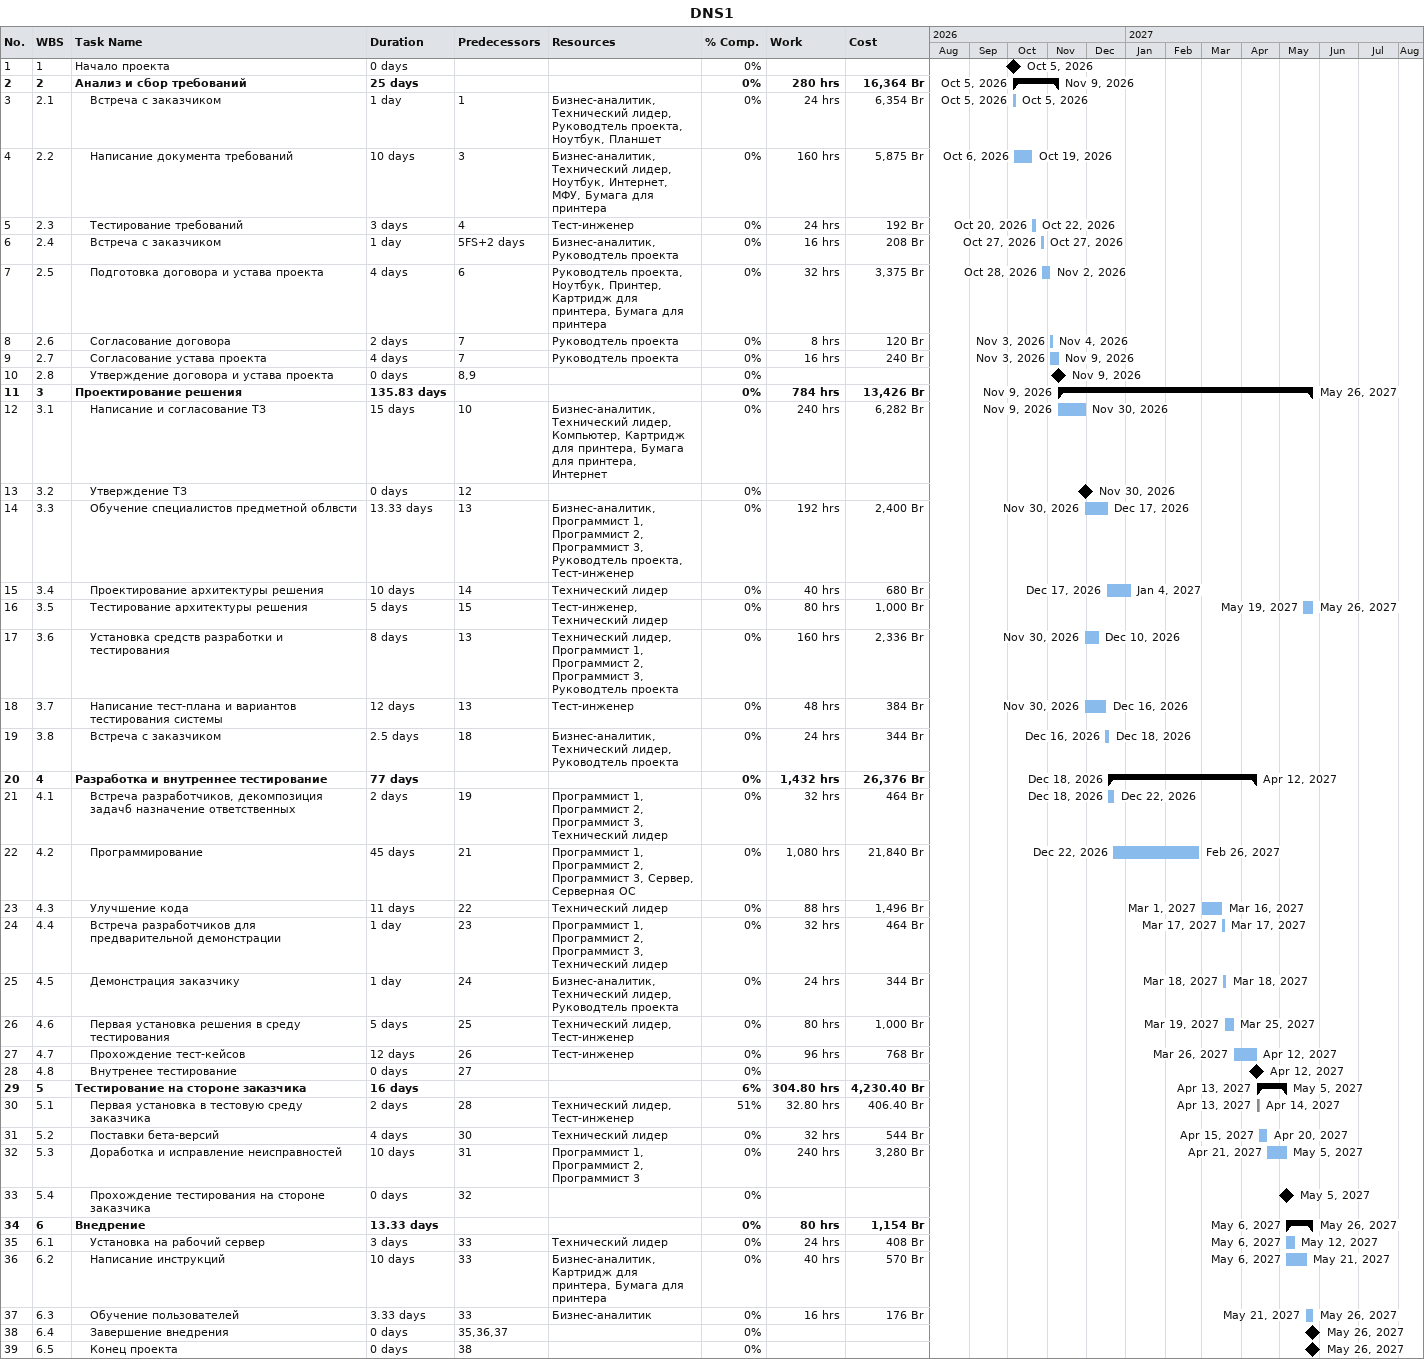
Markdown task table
DNS1

| ID | WBS | Task | Duration | Start | Finish | Predecessors | Resources | % complete | Work (h) | Cost (Br) |
|---|---|---|---|---|---|---|---|---|---|---|
| 1 | 1 | Начало проекта | 0d | 2026-10-05 | 2026-10-05 |  |  | 0 |  |  |
| 2 | 2 | **Анализ и сбор требований** | 25d | 2026-10-05 | 2026-11-09 |  |  | 0 | 280 | 16364 |
| 3 | 2.1 | Встреча с заказчиком | 1d | 2026-10-05 | 2026-10-05 | 1 | Бизнес-аналитик, Технический лидер, Руководтель проекта, Ноутбук, Планшет | 0 | 24 | 6354 |
| 4 | 2.2 | Написание документа требований | 10d | 2026-10-06 | 2026-10-19 | 3 | Бизнес-аналитик, Технический лидер, Ноутбук, Интернет, МФУ, Бумага для принтера | 0 | 160 | 5875 |
| 5 | 2.3 | Тестирование требований | 3d | 2026-10-20 | 2026-10-22 | 4 | Тест-инженер | 0 | 24 | 192 |
| 6 | 2.4 | Встреча с заказчиком | 1d | 2026-10-27 | 2026-10-27 | 5FS+2d | Бизнес-аналитик, Руководтель проекта | 0 | 16 | 208 |
| 7 | 2.5 | Подготовка договора и устава проекта | 4d | 2026-10-28 | 2026-11-02 | 6 | Руководтель проекта, Ноутбук, Принтер, Картридж для принтера, Бумага для принтера | 0 | 32 | 3375 |
| 8 | 2.6 | Согласование договора | 2d | 2026-11-03 | 2026-11-04 | 7 | Руководтель проекта | 0 | 8 | 120 |
| 9 | 2.7 | Согласование устава проекта | 4d | 2026-11-03 | 2026-11-09 | 7 | Руководтель проекта | 0 | 16 | 240 |
| 10 | 2.8 | Утверждение договора и устава проекта | 0d | 2026-11-09 | 2026-11-09 | 8, 9 |  | 0 |  |  |
| 11 | 3 | **Проектирование решения** | 135.83d | 2026-11-09 | 2027-05-26 |  |  | 0 | 784 | 13426 |
| 12 | 3.1 | Написание и согласование ТЗ | 15d | 2026-11-09 | 2026-11-30 | 10 | Бизнес-аналитик, Технический лидер, Компьютер, Картридж для принтера, Бумага для принтера, Интернет | 0 | 240 | 6282 |
| 13 | 3.2 | Утверждение ТЗ | 0d | 2026-11-30 | 2026-11-30 | 12 |  | 0 |  |  |
| 14 | 3.3 | Обучение специалистов предметной облвсти | 13.33d | 2026-11-30 | 2026-12-17 | 13 | Бизнес-аналитик, Программист 1, Программист 2, Программист 3, Руководтель проекта, Тест-инженер | 0 | 192 | 2400 |
| 15 | 3.4 | Проектирование архитектуры решения | 10d | 2026-12-17 | 2027-01-04 | 14 | Технический лидер | 0 | 40 | 680 |
| 16 | 3.5 | Тестирование архитектуры решения | 5d | 2027-05-19 | 2027-05-26 | 15 | Тест-инженер, Технический лидер | 0 | 80 | 1000 |
| 17 | 3.6 | Установка средств разработки и тестирования | 8d | 2026-11-30 | 2026-12-10 | 13 | Технический лидер, Программист 1, Программист 2, Программист 3, Руководтель проекта | 0 | 160 | 2336 |
| 18 | 3.7 | Написание тест-плана и вариантов тестирования системы | 12d | 2026-11-30 | 2026-12-16 | 13 | Тест-инженер | 0 | 48 | 384 |
| 19 | 3.8 | Встреча с заказчиком | 2.5d | 2026-12-16 | 2026-12-18 | 18 | Бизнес-аналитик, Технический лидер, Руководтель проекта | 0 | 24 | 344 |
| 20 | 4 | **Разработка и внутреннее тестирование** | 77d | 2026-12-18 | 2027-04-12 |  |  | 0 | 1432 | 26376 |
| 21 | 4.1 | Встреча разработчиков, декомпозиция задачб назначение ответственных | 2d | 2026-12-18 | 2026-12-22 | 19 | Программист 1, Программист 2, Программист 3, Технический лидер | 0 | 32 | 464 |
| 22 | 4.2 | Программирование | 45d | 2026-12-22 | 2027-02-26 | 21 | Программист 1, Программист 2, Программист 3, Сервер, Серверная ОС | 0 | 1080 | 21840 |
| 23 | 4.3 | Улучшение кода | 11d | 2027-03-01 | 2027-03-16 | 22 | Технический лидер | 0 | 88 | 1496 |
| 24 | 4.4 | Встреча разработчиков для предварительной демонстрации | 1d | 2027-03-17 | 2027-03-17 | 23 | Программист 1, Программист 2, Программист 3, Технический лидер | 0 | 32 | 464 |
| 25 | 4.5 | Демонстрация заказчику | 1d | 2027-03-18 | 2027-03-18 | 24 | Бизнес-аналитик, Технический лидер, Руководтель проекта | 0 | 24 | 344 |
| 26 | 4.6 | Первая установка решения в среду тестирования | 5d | 2027-03-19 | 2027-03-25 | 25 | Технический лидер, Тест-инженер | 0 | 80 | 1000 |
| 27 | 4.7 | Прохождение тест-кейсов | 12d | 2027-03-26 | 2027-04-12 | 26 | Тест-инженер | 0 | 96 | 768 |
| 28 | 4.8 | Внутренее тестирование | 0d | 2027-04-12 | 2027-04-12 | 27 |  | 0 |  |  |
| 29 | 5 | **Тестирование на стороне заказчика** | 16d | 2027-04-13 | 2027-05-05 |  |  | 6 | 304.80 | 4230.40 |
| 30 | 5.1 | Первая установка в тестовую среду заказчика | 2d | 2027-04-13 | 2027-04-14 | 28 | Технический лидер, Тест-инженер | 51 | 32.80 | 406.40 |
| 31 | 5.2 | Поставки бета-версий | 4d | 2027-04-15 | 2027-04-20 | 30 | Технический лидер | 0 | 32 | 544 |
| 32 | 5.3 | Доработка и исправление неисправностей | 10d | 2027-04-21 | 2027-05-05 | 31 | Программист 1, Программист 2, Программист 3 | 0 | 240 | 3280 |
| 33 | 5.4 | Прохождение тестирования на стороне заказчика | 0d | 2027-05-05 | 2027-05-05 | 32 |  | 0 |  |  |
| 34 | 6 | **Внедрение** | 13.33d | 2027-05-06 | 2027-05-26 |  |  | 0 | 80 | 1154 |
| 35 | 6.1 | Установка на рабочий сервер | 3d | 2027-05-06 | 2027-05-12 | 33 | Технический лидер | 0 | 24 | 408 |
| 36 | 6.2 | Написание инструкций | 10d | 2027-05-06 | 2027-05-21 | 33 | Бизнес-аналитик, Картридж для принтера, Бумага для принтера | 0 | 40 | 570 |
| 37 | 6.3 | Обучение пользователей | 3.33d | 2027-05-21 | 2027-05-26 | 33 | Бизнес-аналитик | 0 | 16 | 176 |
| 38 | 6.4 | Завершение внедрения | 0d | 2027-05-26 | 2027-05-26 | 35, 36, 37 |  | 0 |  |  |
| 39 | 6.5 | Конец проекта | 0d | 2027-05-26 | 2027-05-26 | 38 |  | 0 |  |  |
